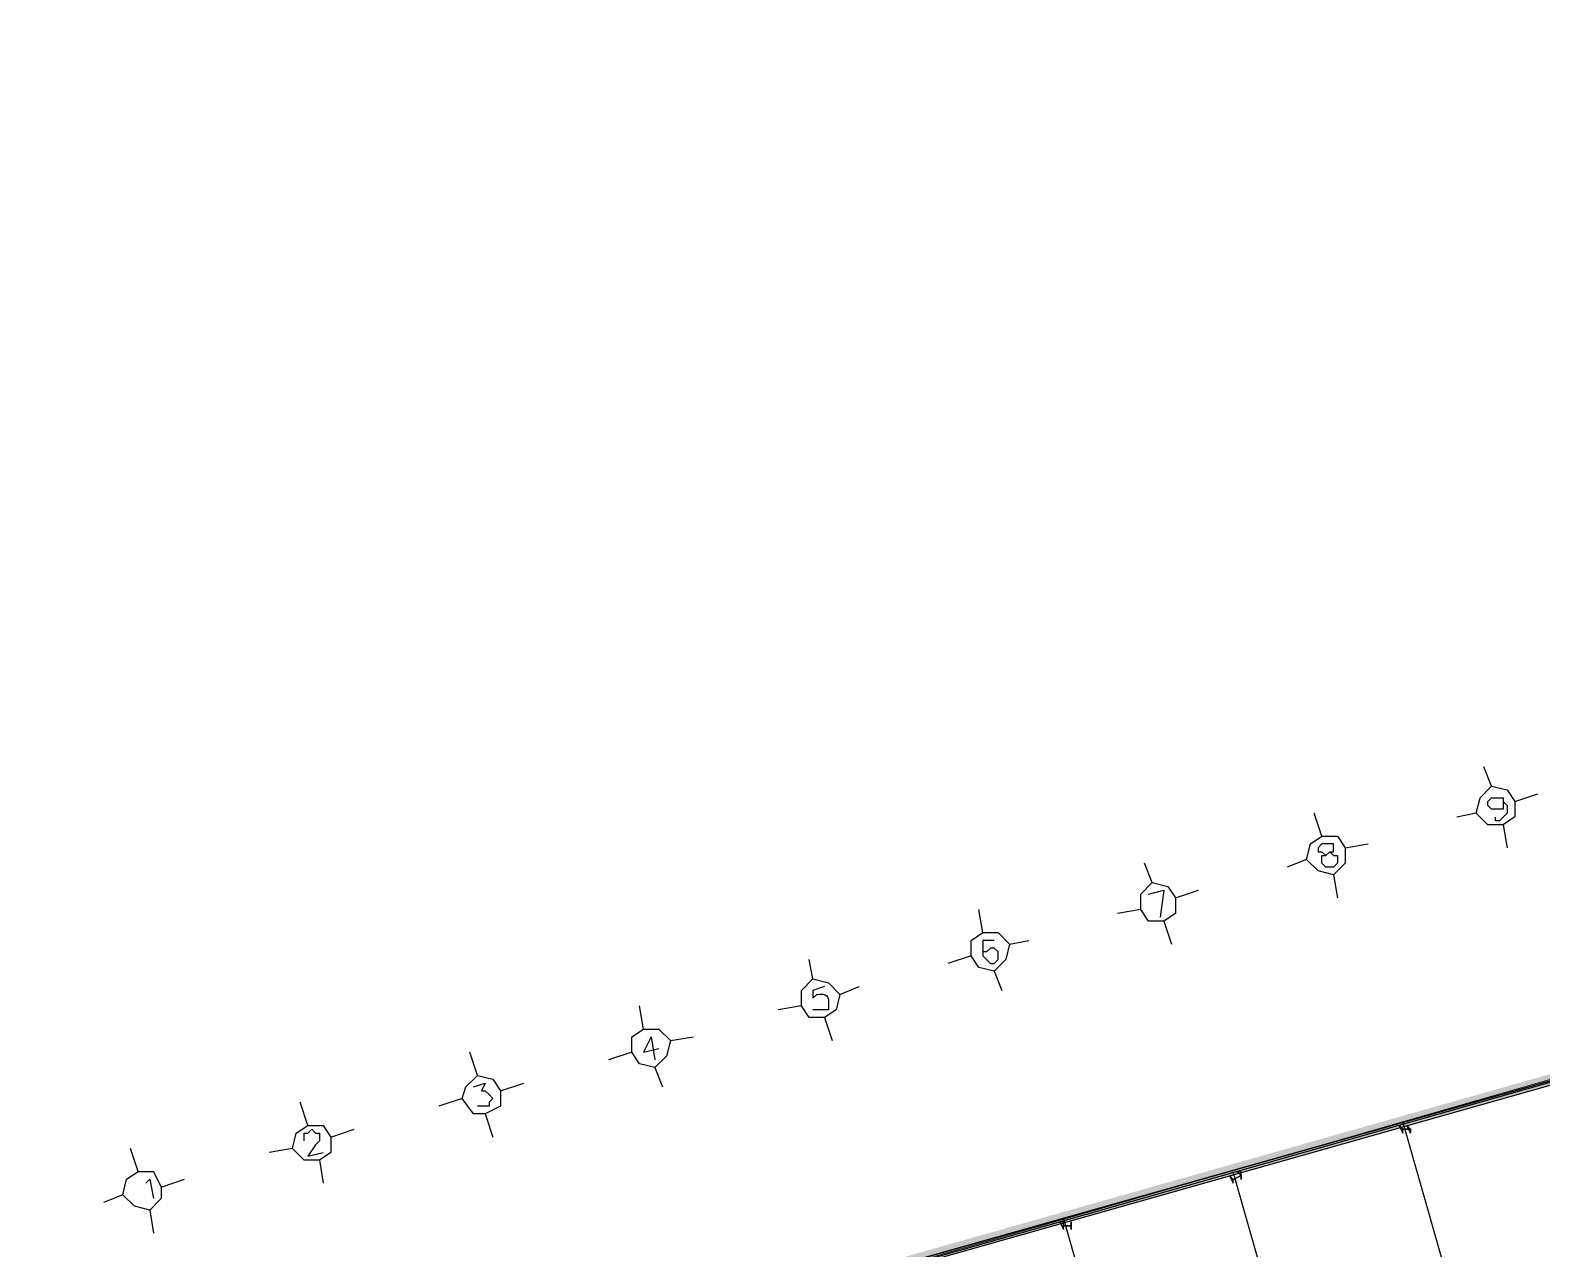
# Model space of a CAD drawing. Header units: millimetres. Extents: x -3 to 3438, y -2371 to 140.
# Drawn here: x 561.435 to 564.532, y 124.732 to 127.228 of the extents above; entities that cross this region are included whole.
import ezdxf

# ---------------------------------------------------------------- set-up
doc = ezdxf.new("R2010")
doc.units = ezdxf.units.MM
doc.layers.add('1- 3', color=3, linetype='Continuous')

msp = doc.modelspace()

# ---------------------------------------------------------------- hatches: boundary and pattern name
at = {"layer": '1- 3'}
for points in [[(567.1066, 125.814), (561.8302, 124.2974), (561.8065, 124.3132)], [(567.0987, 125.7903), (567.1066, 125.814), (561.8302, 124.2974)]]:
    msp.add_hatch(color=256, dxfattribs=at).paths.add_polyline_path(points)

# ---------------------------------------------------------------- linework, layer by layer
at = {"layer": '1- 3', "lineweight": 0}
for points in [[(567.1066, 125.814), (561.8302, 124.2974), (561.8065, 124.3132)], [(567.0987, 125.7903), (567.1066, 125.814), (561.8302, 124.2974)]]:
    msp.add_lwpolyline(points, dxfattribs=at)
at = {"layer": '1- 3', "lineweight": 25}
for points in [[(568.647, 123.2392), (567.1067, 125.7985), (561.8223, 124.3056)], [(568.6469, 123.239), (567.1067, 125.7982), (561.8223, 124.3053), (562.6043, 121.5328), (568.6469, 123.239)], [(568.6391, 123.2392), (567.1067, 125.7906), (561.8302, 124.2977), (562.6122, 121.5331)], [(567.0988, 125.7985), (562.0751, 124.3688)], [(568.6391, 123.2393), (567.1067, 125.7985), (562.0751, 124.3767)], [(564.4289, 125.6797), (564.4131, 125.7192)], [(564.3973, 125.6245), (564.4052, 125.6561), (564.4289, 125.6797), (564.4605, 125.6719), (564.4763, 125.6482), (564.4763, 125.6166), (564.4526, 125.6008), (564.421, 125.6008), (564.3973, 125.6245)], [(564.4526, 125.6482), (564.4526, 125.6323), (564.4289, 125.6323), (564.421, 125.6402), (564.421, 125.6482), (564.4289, 125.656), (564.4526, 125.656), (564.4526, 125.6482), (564.4605, 125.6402), (564.4605, 125.6244), (564.4447, 125.6087), (564.4368, 125.6087), (564.4368, 125.6165)], [(564.4763, 125.6482), (564.5237, 125.6639)], [(564.0814, 125.5771), (564.0656, 125.6245)], [(564.3973, 125.6244), (564.3578, 125.6165)], [(564.4526, 125.6008), (564.4605, 125.5534)], [(564.0498, 125.5297), (564.0577, 125.5613), (564.0814, 125.5771), (564.113, 125.5771), (564.1288, 125.5534), (564.1288, 125.5218), (564.1051, 125.4981), (564.0735, 125.506), (564.0498, 125.5297)], [(564.0814, 125.5613), (564.0735, 125.5534), (564.0735, 125.5455), (564.0814, 125.5455), (564.0893, 125.5376), (564.0972, 125.5455), (564.1051, 125.5376), (564.113, 125.5376), (564.113, 125.5218), (564.1051, 125.5139), (564.0893, 125.5139), (564.0814, 125.5218), (564.0814, 125.5376), (564.0893, 125.5376), (564.0972, 125.5455), (564.1051, 125.5455), (564.1051, 125.5613), (564.0814, 125.5613)], [(564.1288, 125.5534), (564.1762, 125.5613)], [(564.0498, 125.5297), (564.0103, 125.5139)], [(563.7338, 125.4823), (563.718, 125.5218)], [(564.1051, 125.4981), (564.113, 125.4507)], [(563.7101, 125.427), (563.7101, 125.4586), (563.7338, 125.4823), (563.7654, 125.4744), (563.7812, 125.4507), (563.7812, 125.4191), (563.7575, 125.4033), (563.7259, 125.4033), (563.7101, 125.427)], [(563.7259, 125.4586), (563.7575, 125.4665), (563.7496, 125.4112)], [(563.7812, 125.4507), (563.8286, 125.4665)], [(563.3863, 125.3796), (563.3784, 125.427)], [(563.7101, 125.427), (563.6627, 125.4191)], [(563.7575, 125.4033), (563.7733, 125.3559)], [(563.3626, 125.3322), (563.3626, 125.3638), (563.3863, 125.3796), (563.4179, 125.3796), (563.4416, 125.3559), (563.4337, 125.3243), (563.41, 125.3006), (563.3784, 125.3085), (563.3626, 125.3322)], [(563.41, 125.3638), (563.3863, 125.3638), (563.3863, 125.3322), (563.3942, 125.3243), (563.4021, 125.3164), (563.41, 125.3164), (563.4179, 125.3243), (563.4179, 125.3401), (563.41, 125.348), (563.4021, 125.348), (563.3942, 125.3401), (563.3863, 125.3401), (563.3863, 125.3322)], [(563.4416, 125.3559), (563.4811, 125.3638)], [(563.0387, 125.2848), (563.0308, 125.3243)], [(563.3626, 125.3322), (563.3152, 125.3164)], [(563.015, 125.2295), (563.015, 125.2611), (563.0387, 125.2848), (563.0703, 125.2769), (563.094, 125.2532), (563.0861, 125.2216), (563.0624, 125.2058), (563.0308, 125.2058), (563.015, 125.2295)], [(563.41, 125.3006), (563.4258, 125.2611)], [(563.094, 125.2532), (563.1335, 125.269)], [(562.6912, 125.1821), (562.6833, 125.2295)], [(563.015, 125.2295), (562.9676, 125.2216)], [(563.0624, 125.2058), (563.0782, 125.1584)], [(562.6675, 125.1347), (562.6675, 125.1663), (562.6912, 125.1821), (562.7228, 125.1821), (562.7465, 125.1584), (562.7386, 125.1268), (562.7149, 125.1031), (562.6833, 125.111), (562.6675, 125.1347)], [(562.707, 125.1663), (562.6912, 125.1347), (562.7228, 125.1426)], [(562.707, 125.1663), (562.7149, 125.1189)], [(562.7465, 125.1584), (562.7939, 125.1663)], [(562.3515, 125.0873), (562.3357, 125.1347)], [(562.6675, 125.1348), (562.6201, 125.1189)], [(562.7149, 125.1031), (562.7307, 125.0636)], [(562.3199, 125.0399), (562.3278, 125.0636), (562.3515, 125.0873), (562.3831, 125.0794), (562.3989, 125.0557), (562.3989, 125.0241), (562.3673, 125.0083), (562.3436, 125.0083), (562.3199, 125.0399)], [(562.3436, 125.0636), (562.3673, 125.0715), (562.3594, 125.0557), (562.3673, 125.0557), (562.3752, 125.0478), (562.3831, 125.0399), (562.3752, 125.032), (562.3752, 125.0241), (562.3515, 125.0241)], [(562.3989, 125.0557), (562.4463, 125.0715)], [(562.004, 124.9846), (561.9882, 125.032)], [(562.3199, 125.0399), (562.2725, 125.0241)], [(562.3673, 125.0083), (562.3831, 124.9609)], [(561.9724, 124.9372), (561.9803, 124.9688), (562.004, 124.9846), (562.0355, 124.9846), (562.0513, 124.9609), (562.0513, 124.9293), (562.0276, 124.9135), (561.9961, 124.9135), (561.9724, 124.9372)], [(561.9961, 124.953), (561.9961, 124.9688), (562.004, 124.9688), (562.0119, 124.9767), (562.0198, 124.9688), (562.0277, 124.9688), (562.0277, 124.953), (562.0198, 124.9451), (562.004, 124.9214), (562.0356, 124.9293)], [(562.0513, 124.9609), (562.0987, 124.9767)], [(564.263, 124.9767), (564.2472, 124.9767), (564.2393, 124.9846), (564.2472, 124.9688), (564.2472, 124.9767), (564.263, 124.9767), (564.263, 124.9688), (564.2551, 124.9846), (564.263, 124.9767)], [(565.0371, 122.22), (564.2472, 124.9925)], [(561.6565, 124.8901), (561.6407, 124.9375)], [(561.9724, 124.9372), (561.925, 124.9293)], [(562.0276, 124.9135), (562.0356, 124.8661)], [(561.6249, 124.8427), (561.6328, 124.8743), (561.6565, 124.8901), (561.688, 124.8901), (561.7038, 124.8585), (561.7038, 124.8348), (561.6802, 124.8111), (561.6486, 124.819), (561.6249, 124.8427)], [(563.9155, 124.882), (563.8997, 124.8741), (563.8918, 124.882), (563.8997, 124.8662), (563.8997, 124.8741), (563.9155, 124.882), (563.9155, 124.8741), (563.9155, 124.8899), (563.9076, 124.8899), (563.9155, 124.882)], [(564.6896, 122.1174), (563.8997, 124.8899)], [(561.6723, 124.8664), (561.6802, 124.8743), (561.6881, 124.8348)], [(561.7038, 124.8585), (561.7512, 124.8743)], [(561.6249, 124.8427), (561.5854, 124.8269)], [(561.6802, 124.8111), (561.6881, 124.7637)], [(563.5679, 124.7793), (563.5521, 124.7793), (563.5521, 124.7872), (563.5442, 124.7872), (563.5521, 124.7714), (563.5521, 124.7793), (563.5679, 124.7793), (563.5679, 124.7714), (563.5679, 124.7872), (563.5679, 124.7793)], [(564.342, 122.0226), (563.5521, 124.7951)]]:
    msp.add_lwpolyline(points, dxfattribs=at)
for points, knots in [([(583.9234, 38.9024), (583.9234, 38.9024), (583.9234, 137.7493), (583.9234, 137.7493), (583.9192, 138.052), (583.6778, 138.2815), (583.3784, 138.2864), (583.3784, 138.2864), (541.9329, 138.2864), (541.9329, 138.2864)], [0, 0, 0, 0, 1, 1, 1, 2, 2, 2, 3, 3, 3, 3]), ([(563.9155, 131.1142), (563.9155, 131.1142), (566.3799, 127.0067), (566.3799, 127.0067), (566.3799, 127.0067), (568.7812, 123.0099), (568.7812, 123.0099), (568.7812, 123.0099), (570.4084, 120.4586), (570.4084, 120.4586), (570.4084, 120.4586), (572.2251, 117.4333), (572.2251, 117.4333), (572.2251, 117.4333), (572.4068, 117.1015), (572.4068, 117.1015), (572.4068, 117.1015), (572.8886, 116.6513), (572.8886, 116.6513), (572.8886, 116.6513), (574.6896, 111.4775), (574.6896, 111.4775), (574.6896, 111.4775), (564.6185, 112.4491), (564.6185, 112.4491), (564.6185, 112.4491), (558.402, 110.0715), (558.402, 110.0715), (558.402, 110.0715), (557.8175, 109.6529), (557.8175, 109.6529), (557.8175, 109.6529), (556.5695, 109.1236), (556.5695, 109.1236), (556.5695, 109.1236), (554.3657, 108.0257), (554.3657, 108.0257), (554.3657, 108.0257), (554.8554, 107.8124), (554.8554, 107.8124), (554.8554, 107.8124), (554.8791, 107.7966), (554.8791, 107.7966), (554.8791, 107.7966), (555.1635, 107.4886), (555.1635, 107.4886), (555.1635, 107.4886), (555.3136, 107.2674), (555.3136, 107.2674), (555.3136, 107.2674), (555.3768, 107.1489), (555.3768, 107.1489), (555.3768, 107.1489), (557.2409, 102.7571), (557.2409, 102.7571), (557.2409, 102.7571), (556.9013, 102.7097), (556.9013, 102.7097), (556.9013, 102.7097), (556.7986, 102.6386), (556.7986, 102.6386), (556.7986, 102.6386), (556.5695, 102.5755), (556.5695, 102.5755), (556.5695, 102.5755), (556.372, 102.7966), (556.372, 102.7966), (556.372, 102.7966), (555.8744, 103.4364), (555.8744, 103.4364), (555.8744, 103.4364), (553.4573, 106.5249), (553.4573, 106.5249), (553.4573, 106.5249), (552.6358, 107.4491), (552.6358, 107.4491), (551.6656, 108.6175), (550.5888, 109.6971), (549.6501, 110.893), (549.6501, 110.893), (548.8839, 111.9436), (548.8839, 111.9436), (548.8839, 111.9436), (548.4573, 112.7018), (548.4573, 112.7018), (548.4573, 112.7018), (548.2994, 112.9783), (548.2994, 112.9783), (548.2994, 112.9783), (547.7069, 114.1473), (547.7069, 114.1473), (547.7069, 114.1473), (547.699, 114.1552), (547.699, 114.1552), (547.699, 114.1552), (549.421, 114.7477), (549.421, 114.7477), (549.421, 114.7477), (549.1998, 115.427), (549.1998, 115.427), (549.1998, 115.427), (549.0261, 115.9483), (549.0261, 115.9483), (549.0261, 115.9483), (553.2994, 117.4096), (553.2994, 117.4096), (553.2994, 117.4096), (551.9407, 121.438), (551.9407, 121.438), (551.9407, 121.438), (554.7607, 121.4775), (554.7607, 121.4775), (554.7607, 121.4775), (554.0655, 125.0478), (554.0655, 125.0478), (554.0655, 125.0478), (553.56, 132.4807), (553.56, 132.4807), (553.56, 132.4807), (559.2551, 131.7303), (559.2551, 131.7303), (559.2551, 131.7303), (563.9155, 131.1142), (563.9155, 131.1142)], [0, 0, 0, 0, 1, 1, 1, 2, 2, 2, 3, 3, 3, 4, 4, 4, 5, 5, 5, 6, 6, 6, 7, 7, 7, 8, 8, 8, 9, 9, 9, 10, 10, 10, 11, 11, 11, 12, 12, 12, 13, 13, 13, 14, 14, 14, 15, 15, 15, 16, 16, 16, 17, 17, 17, 18, 18, 18, 19, 19, 19, 20, 20, 20, 21, 21, 21, 22, 22, 22, 23, 23, 23, 24, 24, 24, 25, 25, 25, 26, 26, 26, 27, 27, 27, 28, 28, 28, 29, 29, 29, 30, 30, 30, 31, 31, 31, 32, 32, 32, 33, 33, 33, 34, 34, 34, 35, 35, 35, 36, 36, 36, 37, 37, 37, 38, 38, 38, 39, 39, 39, 40, 40, 40, 41, 41, 41, 41]), ([(563.0624, 125.269), (563.0624, 125.269), (563.0387, 125.2611), (563.0387, 125.2611), (563.0387, 125.2611), (563.0387, 125.2453), (563.0387, 125.2453), (563.0387, 125.2453), (563.0466, 125.2532), (563.0466, 125.2532), (563.0674, 125.2556), (563.0727, 125.2504), (563.0703, 125.2295), (563.0703, 125.2295), (563.0703, 125.2216), (563.0703, 125.2216), (563.0703, 125.2216), (563.0387, 125.2216), (563.0387, 125.2216)], [0, 0, 0, 0, 1, 1, 1, 2, 2, 2, 3, 3, 3, 4, 4, 4, 5, 5, 5, 6, 6, 6, 6])]:
    msp.add_open_spline(points, degree=3, knots=knots, dxfattribs=at)

doc.saveas('drawing.dxf')
